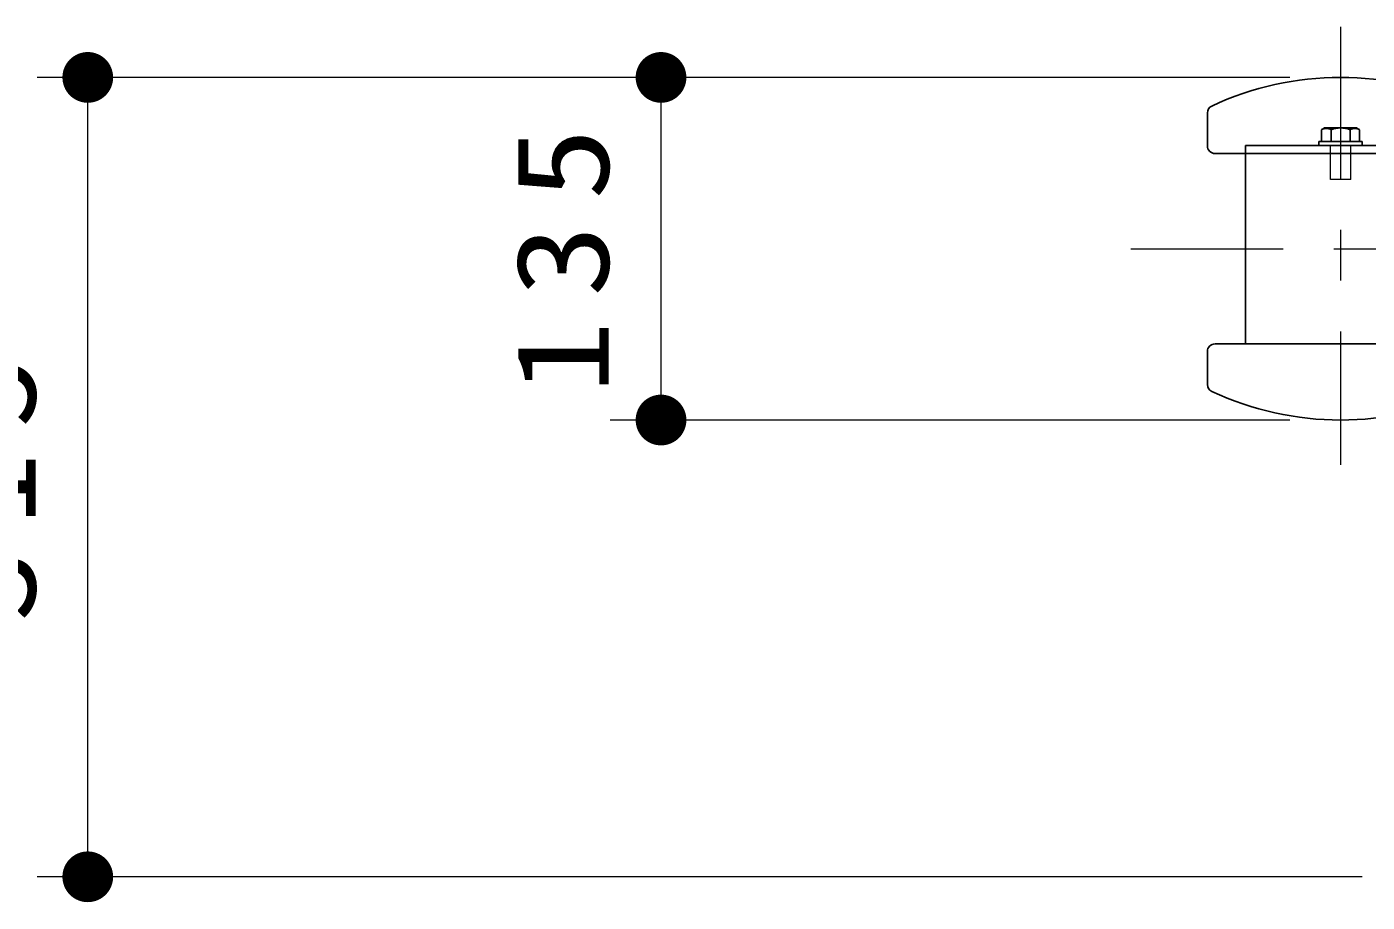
# Model space of a CAD drawing. Units: millimetres on the paper, scale 1:20. Extents: x -365 to 0, y 0 to 257.
# Drawn here: x -329.44 to -303.01, y 207.85 to 225.1 of the extents above; entities that cross this region are included whole.
import ezdxf

# ---------------------------------------------------------------- set-up
doc = ezdxf.new("R2010")
doc.units = ezdxf.units.MM
doc.linetypes.add('USER1', pattern=[4.5, 2.5, -2])
doc.linetypes.add('USER2', pattern=[6, 3, -1, 1, -1])
doc.layers.add('1_20', color=4, linetype='Continuous', lineweight=25)
doc.styles.add('ＭＳ ゴシック', font='')
doc.styles.get('ＭＳ ゴシック').set_extended_font_data('MS Gothic')

# ---------------------------------------------------------------- blocks, each defined once
blk = doc.blocks.new('filled_dot')
at = {"color": 0, "linetype": 'Continuous', "lineweight": -2, "const_width": 1.25}
blk.add_lwpolyline([(-0.625, 0, 1), (0.625, 0, 1)], format="xyb", close=True, dxfattribs=at)

msp = doc.modelspace()

# ---------------------------------------------------------------- linework, layer by layer
at = {"layer": '1_20', "color": 7, "linetype": 'USER2', "lineweight": 13}
for p, q in [((-303.539, 225.098), (-303.539, 216.47)), ((-307.672, 220.726), (-209.225, 220.726))]:
    msp.add_line(p, q, dxfattribs=at)
at = {"layer": '1_20', "color": 7, "lineweight": 13}
for p, q in [((-304.539, 224.101), (-329.234, 224.101)), ((-328.234, 208.351), (-328.234, 224.101)), ((-316.934, 217.351), (-316.934, 224.101)), ((-304.539, 217.351), (-317.934, 217.351)), ((-303.114, 208.351), (-329.234, 208.351))]:
    msp.add_line(p, q, dxfattribs=at)
at = {"layer": '1_20', "color": 7}
for p, q in [((-306.164, 222.751), (-306.164, 223.402)), ((-303.914, 223.071), (-303.854, 223.106)), ((-303.914, 222.841), (-303.914, 223.071)), ((-303.854, 223.106), (-303.224, 223.106)), ((-303.726, 222.841), (-303.726, 223.071)), ((-303.351, 222.841), (-303.351, 223.071)), ((-303.163, 223.071), (-303.224, 223.106)), ((-303.163, 222.841), (-303.163, 223.071)), ((-305.414, 222.761), (-305.414, 218.851)), ((-301.664, 222.761), (-305.414, 222.761)), ((-303.964, 222.841), (-303.964, 222.761)), ((-303.114, 222.841), (-303.964, 222.841)), ((-303.964, 222.761), (-303.114, 222.761)), ((-303.114, 222.761), (-303.114, 222.841)), ((-306.014, 222.601), (-301.064, 222.601)), ((-305.414, 222.601), (-212.414, 222.601)), ((-306.014, 218.851), (-301.064, 218.851)), ((-305.414, 218.851), (-212.414, 218.851)), ((-306.164, 218.05), (-306.164, 218.701))]:
    msp.add_line(p, q, dxfattribs=at)
at = {"layer": '1_20', "color": 7, "linetype": 'USER1', "lineweight": 13}
for p, q in [((-303.739, 222.091), (-303.739, 222.761)), ((-303.339, 222.091), (-303.339, 222.761)), ((-303.339, 222.091), (-303.739, 222.091))]:
    msp.add_line(p, q, dxfattribs=at)
at = {"layer": '1_20', "color": 7}
for centre, radius, start, end in [((-303.539, 218.101), 6, 64.971, 115.029), ((-306.014, 223.402), 0.15, 115.029, 180), ((-303.82, 222.909), 0.188, 60, 120), ((-303.539, 222.583), 0.523, 68.9856, 111.0144), ((-303.257, 222.909), 0.188, 60, 120), ((-306.014, 222.751), 0.15, 180, 270), ((-306.014, 218.701), 0.15, 90, 180), ((-306.014, 218.05), 0.15, 180, 244.971), ((-303.539, 223.351), 6, 244.971, 295.029)]:
    msp.add_arc(centre, radius, start, end, dxfattribs=at)

# ---------------------------------------------------------------- block references
at = {"layer": '1_20', "color": 7, "lineweight": 13, "xscale": 0.4, "yscale": 0.4}
for p, rotation in [((-328.234, 224.101), 270), ((-316.934, 224.101), 270), ((-316.934, 217.351), 90), ((-328.234, 208.351), 90)]:
    msp.add_blockref('filled_dot', p, dxfattribs=dict(at, rotation=rotation))

# ---------------------------------------------------------------- texts
at = {"layer": '1_20', "color": 7, "char_height": 1.833, "attachment_point": 8, "rotation": 90, "style": 'ＭＳ ゴシック'}
for s, insert in [('\\T1.33;\\W1.15;135', (-317.934, 220.726)), ('\\T1.33;\\W1.15;315', (-329.234, 216.226))]:
    msp.add_mtext(s, dxfattribs=dict(at, insert=insert))

doc.saveas('drawing.dxf')
